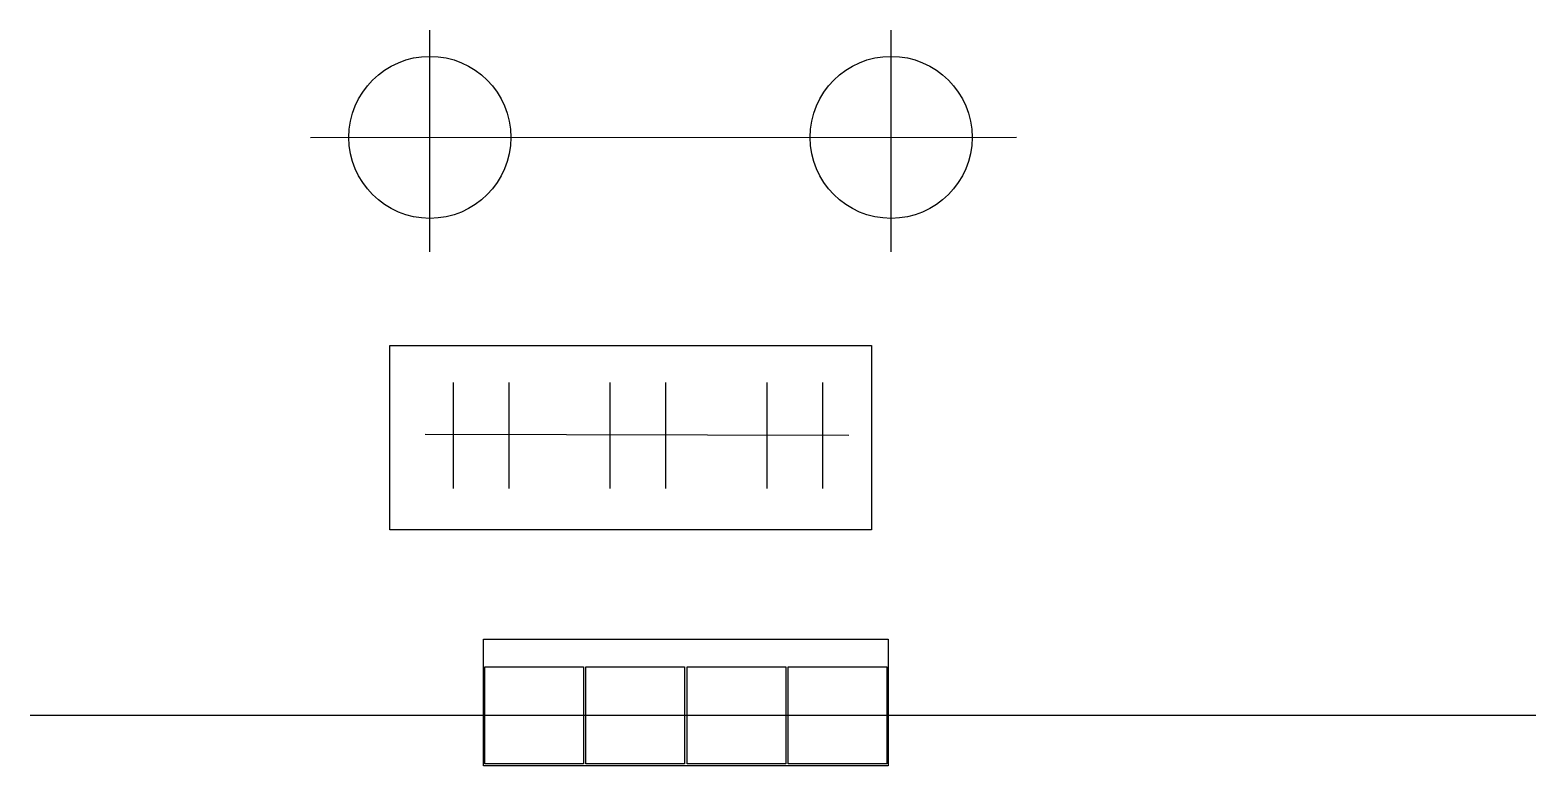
# Model space of a CAD drawing. Extents: x -525930 to 1260009, y -72756 to 800220.
import ezdxf

# ---------------------------------------------------------------- set-up
doc = ezdxf.new("R2010")
doc.units = 0
for name, color, linetype in [('Equipement', 7, 'Continuous'), ('EquipmentCenterlines', 7, 'Continuous'), ('GeneralAnnotations', 7, 'Continuous')]:
    doc.layers.add(name, color=color, linetype=linetype)

msp = doc.modelspace()

# ---------------------------------------------------------------- linework, layer by layer
at = {"layer": 'Equipement'}
for points in [[(11771, 77484), (491771, 77484), (491771, -72756), (11771, -72756)], [(13211, 44844), (130331, 44844), (130331, -70356), (13211, -70356)], [(133211, 44844), (250331, 44844), (250331, -70356), (133211, -70356)], [(253211, 44844), (370331, 44844), (370331, -70356), (253211, -70356)], [(373211, 44844), (490331, 44844), (490331, -70356), (373211, -70356)]]:
    msp.add_lwpolyline(points, close=True, dxfattribs=at)
for centre in [(-51729, 672967), (495225, 672967)]:
    msp.add_circle(centre, 96120, dxfattribs=at)
at = {"layer": 'EquipmentCenterlines'}
for p, q in [((-51729, 537338), (-51729, 800220)), ((495225, 537338), (495225, 800220)), ((-193290, 672959), (643809, 673117)), ((-24220, 382133), (-24220, 256489)), ((41780, 382133), (41780, 256489)), ((161780, 382133), (161780, 256489)), ((227780, 382133), (227780, 256489)), ((347780, 382133), (347780, 256489)), ((413780, 382133), (413780, 256489)), ((-57257, 320676), (445163, 319763)), ((1260009, -12798), (-525930, -12798))]:
    msp.add_line(p, q, dxfattribs=at)
at = {"layer": 'GeneralAnnotations'}
msp.add_lwpolyline([(-99130, 426000), (472151, 426000), (472151, 207131), (-99130, 207131)], close=True, dxfattribs=at)

doc.saveas('drawing.dxf')
